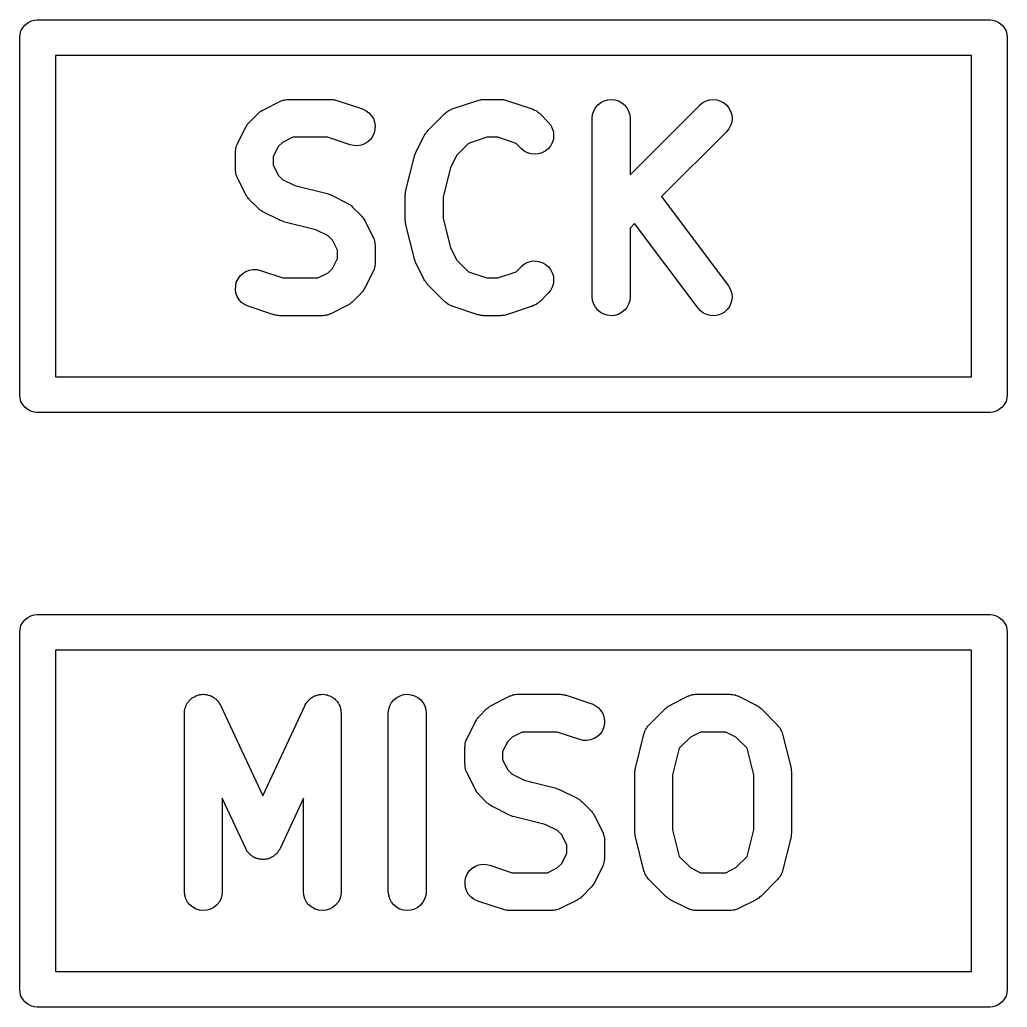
# Model space of a CAD drawing. Extents: x 100.6 to 144.5, y -108 to -92.
# Drawn here: x 100.64 to 103.96, y -99.66 to -96.34 of the extents above; entities that cross this region are included whole.
import ezdxf

# ---------------------------------------------------------------- set-up
doc = ezdxf.new("R2010")
doc.units = 0
doc.header["$MEASUREMENT"] = 0
doc.layers.add('BLACK', color=7, linetype='CONTINUOUS')

msp = doc.modelspace()

# ---------------------------------------------------------------- linework, layer by layer
at = {"layer": 'BLACK', "linetype": 'CONTINUOUS'}
for p, q in [((100.65, -96.3665), (100.657, -96.3574)), ((100.657, -96.3574), (100.667, -96.3499)), ((100.667, -96.3499), (100.677, -96.3443)), ((100.677, -96.3443), (100.688, -96.3409)), ((100.688, -96.3409), (100.697, -96.34)), ((100.697, -96.34), (100.7, -96.3397)), ((100.7, -96.3397), (100.703, -96.34)), ((100.703, -96.34), (103.897, -96.34)), ((103.897, -96.34), (103.9, -96.3397)), ((103.9, -96.3397), (103.903, -96.34)), ((103.903, -96.34), (103.912, -96.3409)), ((103.912, -96.3409), (103.923, -96.3443)), ((103.923, -96.3443), (103.933, -96.3499)), ((103.933, -96.3499), (103.943, -96.3574)), ((103.943, -96.3574), (103.95, -96.3665)), ((100.64, -96.4), (100.641, -96.3882)), ((100.641, -96.3882), (100.644, -96.3769)), ((100.644, -96.3769), (100.65, -96.3665)), ((103.95, -96.3665), (103.956, -96.3769)), ((103.956, -96.3769), (103.959, -96.3882)), ((103.959, -96.3882), (103.96, -96.4)), ((100.64, -96.4029), (100.64, -96.4)), ((100.64, -97.597), (100.64, -96.4029)), ((103.96, -96.4), (103.96, -96.4029)), ((103.96, -96.4029), (103.96, -97.5971)), ((100.76, -96.46), (100.76, -97.54)), ((103.84, -96.46), (100.76, -96.46)), ((103.84, -97.54), (103.84, -96.46)), ((101.457, -96.6432), (101.514, -96.6146)), ((101.514, -96.6146), (101.515, -96.6142)), ((101.515, -96.6142), (101.517, -96.6136)), ((101.517, -96.6136), (101.519, -96.6127)), ((101.519, -96.6127), (101.523, -96.6115)), ((101.523, -96.6115), (101.527, -96.61)), ((101.527, -96.61), (101.529, -96.6097)), ((101.529, -96.6097), (101.531, -96.6091)), ((101.531, -96.6091), (101.535, -96.6087)), ((101.535, -96.6087), (101.539, -96.608)), ((101.539, -96.608), (101.541, -96.6081)), ((101.541, -96.6081), (101.543, -96.6079)), ((101.543, -96.6079), (101.686, -96.6079)), ((101.686, -96.6079), (101.687, -96.6079)), ((101.687, -96.6079), (101.69, -96.6083)), ((101.69, -96.6083), (101.694, -96.6084)), ((101.694, -96.6084), (101.696, -96.609)), ((101.696, -96.609), (101.699, -96.6093)), ((101.699, -96.6093), (101.702, -96.6104)), ((101.702, -96.6104), (101.706, -96.6112)), ((101.706, -96.6112), (101.792, -96.6398)), ((102.094, -96.6398), (102.18, -96.6112)), ((102.18, -96.6112), (102.181, -96.6109)), ((102.181, -96.6109), (102.184, -96.6102)), ((102.184, -96.6102), (102.188, -96.6091)), ((102.188, -96.6091), (102.19, -96.6089)), ((102.19, -96.6089), (102.193, -96.6083)), ((102.193, -96.6083), (102.196, -96.6083)), ((102.196, -96.6083), (102.2, -96.6079)), ((102.2, -96.6079), (102.257, -96.6079)), ((102.257, -96.6079), (102.258, -96.6079)), ((102.258, -96.6079), (102.262, -96.6083)), ((102.262, -96.6083), (102.265, -96.6084)), ((102.265, -96.6084), (102.268, -96.609)), ((102.268, -96.609), (102.27, -96.6093)), ((102.27, -96.6093), (102.274, -96.6104)), ((102.274, -96.6104), (102.277, -96.6112)), ((102.277, -96.6112), (102.363, -96.6398)), ((102.576, -96.6356), (102.584, -96.6261)), ((102.584, -96.6261), (102.594, -96.6183)), ((102.594, -96.6183), (102.605, -96.6126)), ((102.605, -96.6126), (102.617, -96.6091)), ((102.617, -96.6091), (102.629, -96.6079)), ((102.629, -96.6079), (102.641, -96.6092)), ((102.641, -96.6092), (102.653, -96.6129)), ((102.653, -96.6129), (102.664, -96.6188)), ((102.664, -96.6188), (102.674, -96.6267)), ((102.674, -96.6267), (102.681, -96.6363)), ((102.692, -96.861), (102.927, -96.6265)), ((102.927, -96.6259), (102.937, -96.6182)), ((102.927, -96.6265), (102.927, -96.6259)), ((102.937, -96.6182), (102.948, -96.6125)), ((102.948, -96.6125), (102.96, -96.609)), ((102.96, -96.609), (102.972, -96.6079)), ((102.972, -96.6079), (102.984, -96.6093)), ((102.984, -96.6093), (102.996, -96.613)), ((102.996, -96.613), (103.007, -96.6189)), ((103.007, -96.6189), (103.017, -96.6268)), ((103.017, -96.6268), (103.024, -96.6365)), ((101.412, -96.6837), (101.441, -96.6551)), ((101.441, -96.6545), (101.444, -96.6523)), ((101.441, -96.6551), (101.441, -96.6545)), ((101.444, -96.6523), (101.447, -96.6498)), ((101.447, -96.6498), (101.449, -96.6484)), ((101.449, -96.6484), (101.451, -96.6467)), ((101.451, -96.6467), (101.454, -96.6451)), ((101.454, -96.6451), (101.457, -96.6432)), ((101.792, -96.6398), (101.792, -96.64)), ((101.792, -96.64), (101.804, -96.6453)), ((101.804, -96.6453), (101.814, -96.6525)), ((101.814, -96.6525), (101.822, -96.6616)), ((101.822, -96.6616), (101.829, -96.6722)), ((102.012, -96.7122), (102.069, -96.6551)), ((102.069, -96.6551), (102.07, -96.6545)), ((102.07, -96.6545), (102.071, -96.6533)), ((102.071, -96.6533), (102.073, -96.652)), ((102.073, -96.652), (102.076, -96.6495)), ((102.076, -96.6495), (102.08, -96.6467)), ((102.08, -96.6467), (102.081, -96.6459)), ((102.081, -96.6459), (102.083, -96.6448)), ((102.083, -96.6448), (102.087, -96.643)), ((102.087, -96.643), (102.091, -96.641)), ((102.091, -96.641), (102.092, -96.6405)), ((102.092, -96.6405), (102.094, -96.6398)), ((102.363, -96.6398), (102.364, -96.64)), ((102.364, -96.64), (102.365, -96.6408)), ((102.365, -96.6408), (102.367, -96.6414)), ((102.367, -96.6414), (102.371, -96.6434)), ((102.371, -96.6434), (102.375, -96.6452)), ((102.375, -96.6452), (102.377, -96.6463)), ((102.377, -96.6463), (102.378, -96.6472)), ((102.378, -96.6472), (102.382, -96.65)), ((102.382, -96.65), (102.385, -96.6525)), ((102.385, -96.6525), (102.386, -96.6539)), ((102.386, -96.6539), (102.388, -96.6551)), ((102.388, -96.6551), (102.416, -96.6837)), ((102.565, -96.6705), (102.566, -96.6582)), ((102.566, -96.6582), (102.57, -96.6464)), ((102.57, -96.6464), (102.576, -96.6356)), ((102.681, -96.6363), (102.687, -96.6472)), ((102.687, -96.6472), (102.691, -96.6591)), ((102.691, -96.6591), (102.692, -96.6714)), ((103.024, -96.6365), (103.03, -96.6474)), ((103.03, -96.6474), (103.034, -96.6593)), ((103.034, -96.6593), (103.035, -96.6716)), ((101.403, -96.6964), (101.404, -96.6932)), ((101.404, -96.6932), (101.406, -96.6912)), ((101.406, -96.6912), (101.407, -96.689)), ((101.407, -96.689), (101.41, -96.6864)), ((101.41, -96.6864), (101.412, -96.6837)), ((101.829, -96.6722), (101.833, -96.6838)), ((101.833, -96.6838), (101.835, -96.6961)), ((102.416, -96.6837), (102.417, -96.6843)), ((102.417, -96.6843), (102.425, -96.694)), ((102.425, -96.694), (102.43, -96.705)), ((102.565, -96.6714), (102.565, -96.6705)), ((102.565, -97.2714), (102.565, -96.6714)), ((102.692, -96.6714), (102.692, -96.861)), ((103.03, -96.6958), (103.024, -96.7068)), ((103.034, -96.684), (103.03, -96.6958)), ((103.035, -96.6716), (103.034, -96.684)), ((101.372, -96.7573), (101.4, -96.7002)), ((101.4, -96.7002), (101.401, -96.6994)), ((101.401, -96.6994), (101.403, -96.6964)), ((101.832, -96.7205), (101.826, -96.7318)), ((101.834, -96.7084), (101.832, -96.7205)), ((101.835, -96.6961), (101.834, -96.7084)), ((101.972, -96.7859), (102, -96.7287)), ((102, -96.7287), (102.001, -96.728)), ((102.001, -96.728), (102.003, -96.725)), ((102.003, -96.725), (102.004, -96.7218)), ((102.004, -96.7218), (102.006, -96.7198)), ((102.006, -96.7198), (102.007, -96.7176)), ((102.007, -96.7176), (102.01, -96.715)), ((102.01, -96.715), (102.012, -96.7122)), ((102.43, -96.705), (102.434, -96.7169)), ((102.434, -96.7169), (102.435, -96.7292)), ((103.016, -96.7163), (102.798, -96.9345)), ((103.024, -96.7068), (103.016, -96.7163)), ((101.369, -96.7648), (101.37, -96.7607)), ((101.37, -96.7607), (101.371, -96.7591)), ((101.371, -96.7591), (101.372, -96.7573)), ((101.523, -96.7522), (101.509, -96.7662)), ((101.558, -96.7349), (101.523, -96.7522)), ((101.675, -96.7349), (101.558, -96.7349)), ((101.751, -96.7602), (101.675, -96.7349)), ((101.763, -96.763), (101.751, -96.7602)), ((101.788, -96.7613), (101.776, -96.7633)), ((101.8, -96.7569), (101.788, -96.7613)), ((101.81, -96.7503), (101.8, -96.7569)), ((101.819, -96.7419), (101.81, -96.7503)), ((101.826, -96.7318), (101.819, -96.7419)), ((102.149, -96.7555), (102.109, -96.7948)), ((102.21, -96.7349), (102.149, -96.7555)), ((102.247, -96.7349), (102.21, -96.7349)), ((102.309, -96.7555), (102.247, -96.7349)), ((102.327, -96.7735), (102.309, -96.7555)), ((102.43, -96.7534), (102.424, -96.7643)), ((102.434, -96.7416), (102.43, -96.7534)), ((102.435, -96.7292), (102.434, -96.7416)), ((101.365, -96.7811), (101.366, -96.7768)), ((101.365, -96.783), (101.365, -96.7811)), ((101.365, -96.7848), (101.365, -96.783)), ((101.365, -96.7857), (101.365, -96.7848)), ((101.365, -96.8429), (101.365, -96.7857)), ((101.366, -96.7725), (101.367, -96.7707)), ((101.366, -96.7768), (101.366, -96.7725)), ((101.367, -96.7689), (101.369, -96.7648)), ((101.367, -96.7707), (101.367, -96.7689)), ((101.509, -96.7662), (101.492, -96.8007)), ((101.776, -96.7633), (101.763, -96.763)), ((101.967, -96.7975), (101.969, -96.7919)), ((101.969, -96.7919), (101.972, -96.7864)), ((101.972, -96.7862), (101.972, -96.7859)), ((101.972, -96.7864), (101.972, -96.7862)), ((102.109, -96.7948), (102.088, -96.8364)), ((102.336, -96.7813), (102.327, -96.7735)), ((102.347, -96.7872), (102.336, -96.7813)), ((102.359, -96.7908), (102.347, -96.7872)), ((102.371, -96.7921), (102.359, -96.7908)), ((102.384, -96.7909), (102.371, -96.7921)), ((102.395, -96.7874), (102.384, -96.7909)), ((102.406, -96.7816), (102.395, -96.7874)), ((102.416, -96.7738), (102.406, -96.7816)), ((102.424, -96.7643), (102.416, -96.7738)), ((101.492, -96.8007), (101.492, -96.8279)), ((101.492, -96.8279), (101.509, -96.8624)), ((101.938, -96.9132), (101.967, -96.7989)), ((101.967, -96.7978), (101.967, -96.7975)), ((101.967, -96.798), (101.967, -96.7978)), ((101.967, -96.7989), (101.967, -96.798)), ((101.365, -96.8447), (101.365, -96.8429)), ((101.365, -96.8466), (101.365, -96.8447)), ((101.366, -96.8509), (101.365, -96.8466)), ((101.366, -96.8552), (101.366, -96.8509)), ((101.367, -96.857), (101.366, -96.8552)), ((101.367, -96.8588), (101.367, -96.857)), ((101.369, -96.8629), (101.367, -96.8588)), ((102.088, -96.8364), (102.063, -96.9364)), ((101.37, -96.8671), (101.369, -96.8629)), ((101.371, -96.8687), (101.37, -96.8671)), ((101.371, -96.8705), (101.371, -96.8687)), ((101.372, -96.8713), (101.371, -96.8705)), ((101.4, -96.9284), (101.372, -96.8713)), ((101.509, -96.8624), (101.523, -96.8764)), ((101.523, -96.8764), (101.565, -96.8972)), ((101.565, -96.8972), (101.673, -96.9241)), ((101.673, -96.9241), (101.673, -96.9243)), ((101.673, -96.9243), (101.674, -96.9244)), ((101.674, -96.9244), (101.674, -96.9245)), ((101.674, -96.9245), (101.68, -96.9266)), ((101.68, -96.9266), (101.685, -96.9287)), ((101.936, -96.9286), (101.937, -96.9277)), ((101.937, -96.9204), (101.938, -96.9154)), ((101.937, -96.9254), (101.937, -96.9204)), ((101.937, -96.9266), (101.937, -96.9254)), ((101.937, -96.9277), (101.937, -96.9266)), ((101.938, -96.9143), (101.938, -96.9132)), ((101.938, -96.9154), (101.938, -96.9143)), ((101.402, -96.9314), (101.4, -96.9284)), ((101.404, -96.9346), (101.402, -96.9314)), ((101.406, -96.9366), (101.404, -96.9346)), ((101.407, -96.9389), (101.406, -96.9366)), ((101.409, -96.9415), (101.407, -96.9389)), ((101.412, -96.9443), (101.409, -96.9415)), ((101.412, -96.9449), (101.412, -96.9443)), ((101.441, -96.9735), (101.412, -96.9449)), ((101.685, -96.9287), (101.685, -96.9288)), ((101.685, -96.9288), (101.686, -96.9289)), ((101.686, -96.9289), (101.743, -96.9575)), ((101.743, -96.9575), (101.743, -96.9579)), ((101.743, -96.9579), (101.746, -96.9598)), ((101.746, -96.9598), (101.75, -96.9615)), ((101.75, -96.9615), (101.752, -96.9632)), ((101.936, -97.0143), (101.936, -96.9286)), ((102.063, -96.9364), (102.063, -97.0065)), ((102.798, -96.9345), (103.022, -97.2333)), ((101.444, -96.9757), (101.441, -96.9735)), ((101.446, -96.9782), (101.444, -96.9757)), ((101.448, -96.9797), (101.446, -96.9782)), ((101.45, -96.9813), (101.448, -96.9797)), ((101.454, -96.983), (101.45, -96.9813)), ((101.457, -96.985), (101.454, -96.983)), ((101.457, -96.9854), (101.457, -96.985)), ((101.514, -97.0139), (101.457, -96.9854)), ((101.752, -96.9632), (101.754, -96.9646)), ((101.754, -96.9646), (101.756, -96.9671)), ((101.756, -96.9671), (101.759, -96.9694)), ((101.759, -96.9694), (101.788, -96.998)), ((101.515, -97.014), (101.514, -97.0139)), ((101.515, -97.0142), (101.515, -97.014)), ((101.52, -97.0162), (101.515, -97.0142)), ((101.526, -97.0184), (101.52, -97.0162)), ((101.527, -97.0185), (101.526, -97.0184)), ((101.526, -97.0184), (101.526, -97.0184)), ((101.527, -97.0187), (101.527, -97.0185)), ((101.635, -97.0456), (101.527, -97.0187)), ((101.788, -96.998), (101.788, -96.9986)), ((101.788, -96.9986), (101.791, -97.0014)), ((101.791, -97.0014), (101.793, -97.004)), ((101.793, -97.004), (101.794, -97.0062)), ((101.794, -97.0062), (101.796, -97.0083)), ((101.796, -97.0083), (101.798, -97.0114)), ((101.798, -97.0114), (101.8, -97.0145)), ((101.8, -97.0145), (101.828, -97.0716)), ((101.937, -97.0154), (101.936, -97.0143)), ((101.937, -97.0165), (101.937, -97.0154)), ((101.937, -97.0215), (101.937, -97.0165)), ((101.938, -97.0266), (101.937, -97.0215)), ((101.938, -97.0277), (101.938, -97.0266)), ((101.938, -97.0288), (101.938, -97.0277)), ((102.063, -97.0065), (102.088, -97.1064)), ((102.707, -97.0252), (102.692, -97.0406)), ((102.921, -97.3095), (102.707, -97.0252)), ((101.677, -97.0665), (101.635, -97.0456)), ((101.938, -97.0297), (101.938, -97.0288)), ((101.967, -97.144), (101.938, -97.0297)), ((102.692, -97.0406), (102.692, -97.2714)), ((101.691, -97.0805), (101.677, -97.0665)), ((101.708, -97.115), (101.691, -97.0805)), ((101.828, -97.0716), (101.829, -97.0724)), ((101.829, -97.0724), (101.829, -97.0742)), ((101.829, -97.0742), (101.83, -97.0758)), ((101.83, -97.0758), (101.831, -97.08)), ((101.831, -97.08), (101.833, -97.084)), ((101.833, -97.084), (101.833, -97.0859)), ((101.833, -97.0859), (101.834, -97.0877)), ((101.834, -97.0877), (101.834, -97.092)), ((101.834, -97.092), (101.835, -97.0963)), ((101.708, -97.1422), (101.708, -97.115)), ((101.835, -97.0963), (101.835, -97.0981)), ((101.835, -97.0981), (101.835, -97.1)), ((101.835, -97.1), (101.835, -97.1571)), ((102.088, -97.1064), (102.109, -97.1481)), ((101.691, -97.1767), (101.708, -97.1422)), ((101.835, -97.1571), (101.835, -97.158)), ((101.835, -97.158), (101.835, -97.1599)), ((101.835, -97.1599), (101.835, -97.1618)), ((101.967, -97.1442), (101.967, -97.144)), ((101.967, -97.1445), (101.967, -97.1442)), ((101.969, -97.15), (101.967, -97.1445)), ((101.971, -97.1556), (101.969, -97.15)), ((101.971, -97.1559), (101.971, -97.1556)), ((101.971, -97.1562), (101.971, -97.1559)), ((101.972, -97.157), (101.971, -97.1562)), ((102, -97.2141), (101.972, -97.157)), ((102.109, -97.1481), (102.149, -97.1874)), ((102.337, -97.161), (102.348, -97.1553)), ((102.348, -97.1553), (102.36, -97.1519)), ((102.36, -97.1519), (102.372, -97.1508)), ((102.372, -97.1508), (102.384, -97.1521)), ((102.384, -97.1521), (102.396, -97.1558)), ((102.396, -97.1558), (102.407, -97.1618)), ((101.381, -97.201), (101.39, -97.1925)), ((101.39, -97.1925), (101.4, -97.186)), ((101.4, -97.186), (101.412, -97.1816)), ((101.412, -97.1816), (101.424, -97.1795)), ((101.424, -97.1795), (101.437, -97.1799)), ((101.437, -97.1799), (101.449, -97.1826)), ((101.449, -97.1826), (101.525, -97.2079)), ((101.642, -97.2079), (101.677, -97.1907)), ((101.677, -97.1907), (101.691, -97.1767)), ((101.828, -97.1855), (101.8, -97.2427)), ((101.829, -97.1838), (101.828, -97.1855)), ((101.83, -97.1822), (101.829, -97.1838)), ((101.831, -97.178), (101.83, -97.1822)), ((101.833, -97.174), (101.831, -97.178)), ((101.834, -97.1703), (101.833, -97.1721)), ((101.833, -97.1721), (101.833, -97.174)), ((101.835, -97.1618), (101.834, -97.166)), ((101.834, -97.166), (101.834, -97.1703)), ((102.149, -97.1874), (102.21, -97.2079)), ((102.247, -97.2079), (102.309, -97.1874)), ((102.309, -97.1874), (102.327, -97.1694)), ((102.327, -97.1688), (102.337, -97.161)), ((102.327, -97.1694), (102.327, -97.1688)), ((102.407, -97.1618), (102.417, -97.1697)), ((102.417, -97.1697), (102.424, -97.1793)), ((102.424, -97.1793), (102.43, -97.1903)), ((102.43, -97.1903), (102.434, -97.2022)), ((101.366, -97.2344), (101.368, -97.2224)), ((101.368, -97.2224), (101.374, -97.2111)), ((101.374, -97.2111), (101.381, -97.201)), ((101.525, -97.2079), (101.642, -97.2079)), ((102.002, -97.2171), (102, -97.2141)), ((102.004, -97.2203), (102.002, -97.2171)), ((102.006, -97.2224), (102.004, -97.2203)), ((102.007, -97.2246), (102.006, -97.2224)), ((102.009, -97.2272), (102.007, -97.2246)), ((102.21, -97.2079), (102.247, -97.2079)), ((102.434, -97.2268), (102.43, -97.2387)), ((102.434, -97.2022), (102.435, -97.2145)), ((102.435, -97.2145), (102.434, -97.2268)), ((101.365, -97.2468), (101.366, -97.2344)), ((101.367, -97.259), (101.365, -97.2468)), ((101.371, -97.2707), (101.367, -97.259)), ((101.788, -97.2592), (101.759, -97.2878)), ((101.79, -97.2564), (101.788, -97.2592)), ((101.793, -97.2539), (101.79, -97.2564)), ((101.794, -97.2517), (101.793, -97.2539)), ((101.796, -97.2496), (101.794, -97.2517)), ((101.797, -97.2465), (101.796, -97.2496)), ((101.799, -97.2435), (101.797, -97.2465)), ((101.8, -97.2427), (101.799, -97.2435)), ((102.012, -97.23), (102.009, -97.2272)), ((102.012, -97.2306), (102.012, -97.23)), ((102.069, -97.2878), (102.012, -97.2306)), ((102.416, -97.2592), (102.388, -97.2878)), ((102.424, -97.2496), (102.416, -97.2592)), ((102.43, -97.2387), (102.424, -97.2496)), ((103.022, -97.2333), (103.023, -97.234)), ((103.023, -97.234), (103.029, -97.2447)), ((103.029, -97.2447), (103.033, -97.2564)), ((103.033, -97.2564), (103.035, -97.2687)), ((101.378, -97.2812), (101.371, -97.2707)), ((101.386, -97.2903), (101.378, -97.2812)), ((101.396, -97.2976), (101.386, -97.2903)), ((101.753, -97.2931), (101.751, -97.2945)), ((101.756, -97.2906), (101.753, -97.2931)), ((101.759, -97.2884), (101.756, -97.2906)), ((101.759, -97.2878), (101.759, -97.2884)), ((102.071, -97.2889), (102.069, -97.2878)), ((102.072, -97.2903), (102.071, -97.2889)), ((102.076, -97.2929), (102.072, -97.2903)), ((102.079, -97.2956), (102.076, -97.2929)), ((102.381, -97.2934), (102.377, -97.2961)), ((102.384, -97.2909), (102.381, -97.2934)), ((102.386, -97.2895), (102.384, -97.2909)), ((102.387, -97.2884), (102.386, -97.2895)), ((102.388, -97.2878), (102.387, -97.2884)), ((102.566, -97.2838), (102.565, -97.2714)), ((102.57, -97.2956), (102.566, -97.2838)), ((102.691, -97.2846), (102.687, -97.2964)), ((102.692, -97.2723), (102.691, -97.2846)), ((102.692, -97.2714), (102.692, -97.2723)), ((103.031, -97.2931), (103.026, -97.3043)), ((103.034, -97.2811), (103.031, -97.2931)), ((103.035, -97.2687), (103.034, -97.2811)), ((101.408, -97.3028), (101.396, -97.2976)), ((101.408, -97.3031), (101.408, -97.3028)), ((101.494, -97.3317), (101.408, -97.3031)), ((101.743, -97.2997), (101.686, -97.3282)), ((101.746, -97.2978), (101.743, -97.2997)), ((101.749, -97.2961), (101.746, -97.2978)), ((101.751, -97.2945), (101.749, -97.2961)), ((102.081, -97.2965), (102.079, -97.2956)), ((102.082, -97.2976), (102.081, -97.2965)), ((102.086, -97.2994), (102.082, -97.2976)), ((102.09, -97.3015), (102.086, -97.2994)), ((102.092, -97.302), (102.09, -97.3015)), ((102.093, -97.3028), (102.092, -97.302)), ((102.094, -97.3031), (102.093, -97.3028)), ((102.18, -97.3317), (102.094, -97.3031)), ((102.363, -97.3031), (102.277, -97.3317)), ((102.365, -97.3023), (102.363, -97.3031)), ((102.366, -97.3018), (102.365, -97.3023)), ((102.37, -97.2998), (102.366, -97.3018)), ((102.374, -97.2981), (102.37, -97.2998)), ((102.376, -97.297), (102.374, -97.2981)), ((102.377, -97.2961), (102.376, -97.297)), ((102.576, -97.3066), (102.57, -97.2956)), ((102.584, -97.3162), (102.576, -97.3066)), ((102.593, -97.3241), (102.584, -97.3162)), ((102.604, -97.33), (102.593, -97.3241)), ((102.663, -97.3246), (102.652, -97.3303)), ((102.673, -97.3168), (102.663, -97.3246)), ((102.681, -97.3073), (102.673, -97.3168)), ((102.687, -97.2964), (102.681, -97.3073)), ((102.929, -97.3187), (102.921, -97.3095)), ((102.939, -97.326), (102.929, -97.3187)), ((102.95, -97.3313), (102.939, -97.326)), ((103.009, -97.3225), (102.999, -97.3289)), ((103.018, -97.3142), (103.009, -97.3225)), ((103.026, -97.3043), (103.018, -97.3142)), ((101.498, -97.3325), (101.494, -97.3317)), ((101.501, -97.3335), (101.498, -97.3325)), ((101.504, -97.3338), (101.501, -97.3335)), ((101.506, -97.3344), (101.504, -97.3338)), ((101.51, -97.3345), (101.506, -97.3344)), ((101.513, -97.3349), (101.51, -97.3345)), ((101.514, -97.3349), (101.513, -97.3349)), ((101.657, -97.3349), (101.514, -97.3349)), ((101.659, -97.3347), (101.657, -97.3349)), ((101.661, -97.3348), (101.659, -97.3347)), ((101.665, -97.3341), (101.661, -97.3348)), ((101.669, -97.3337), (101.665, -97.3341)), ((101.671, -97.3332), (101.669, -97.3337)), ((101.673, -97.3329), (101.671, -97.3332)), ((101.677, -97.3314), (101.673, -97.3329)), ((101.681, -97.3301), (101.677, -97.3314)), ((101.683, -97.3293), (101.681, -97.3301)), ((101.685, -97.3286), (101.683, -97.3293)), ((101.686, -97.3282), (101.685, -97.3286)), ((102.183, -97.3325), (102.18, -97.3317)), ((102.187, -97.3335), (102.183, -97.3325)), ((102.189, -97.3338), (102.187, -97.3335)), ((102.192, -97.3344), (102.189, -97.3338)), ((102.196, -97.3345), (102.192, -97.3344)), ((102.199, -97.3349), (102.196, -97.3345)), ((102.2, -97.3349), (102.199, -97.3349)), ((102.257, -97.3349), (102.2, -97.3349)), ((102.261, -97.3346), (102.257, -97.3349)), ((102.264, -97.3345), (102.261, -97.3346)), ((102.267, -97.334), (102.264, -97.3345)), ((102.269, -97.3337), (102.267, -97.334)), ((102.273, -97.3327), (102.269, -97.3337)), ((102.276, -97.3319), (102.273, -97.3327)), ((102.277, -97.3317), (102.276, -97.3319)), ((102.616, -97.3336), (102.604, -97.33)), ((102.628, -97.3349), (102.616, -97.3336)), ((102.64, -97.3338), (102.628, -97.3349)), ((102.652, -97.3303), (102.64, -97.3338)), ((102.962, -97.3343), (102.95, -97.3313)), ((102.975, -97.3348), (102.962, -97.3343)), ((102.987, -97.333), (102.975, -97.3348)), ((102.999, -97.3289), (102.987, -97.333)), ((100.76, -97.54), (103.84, -97.54)), ((100.64, -97.6), (100.64, -97.597)), ((100.641, -97.6118), (100.64, -97.6)), ((100.644, -97.6231), (100.641, -97.6118)), ((100.65, -97.6335), (100.644, -97.6231)), ((103.956, -97.6231), (103.95, -97.6335)), ((103.959, -97.6118), (103.956, -97.6231)), ((103.96, -97.6), (103.959, -97.6118)), ((103.96, -97.5971), (103.96, -97.6)), ((100.657, -97.6426), (100.65, -97.6335)), ((100.667, -97.6501), (100.657, -97.6426)), ((100.677, -97.6557), (100.667, -97.6501)), ((100.688, -97.6591), (100.677, -97.6557)), ((103.923, -97.6557), (103.912, -97.6591)), ((103.933, -97.6501), (103.923, -97.6557)), ((103.943, -97.6426), (103.933, -97.6501)), ((103.95, -97.6335), (103.943, -97.6426)), ((100.697, -97.66), (100.688, -97.6591)), ((100.7, -97.6603), (100.697, -97.66)), ((100.697, -97.66), (100.697, -97.66)), ((100.703, -97.66), (100.7, -97.6603)), ((103.897, -97.66), (100.703, -97.66)), ((103.9, -97.6603), (103.897, -97.66)), ((103.903, -97.66), (103.9, -97.6603)), ((103.912, -97.6591), (103.903, -97.66)), ((103.903, -97.66), (103.903, -97.66)), ((100.657, -98.3574), (100.667, -98.3499)), ((100.667, -98.3499), (100.677, -98.3443)), ((100.677, -98.3443), (100.688, -98.3409)), ((100.688, -98.3409), (100.697, -98.34)), ((100.697, -98.34), (100.7, -98.3397)), ((100.7, -98.3397), (100.703, -98.34)), ((100.703, -98.34), (103.897, -98.34)), ((103.897, -98.34), (103.9, -98.3397)), ((103.9, -98.3397), (103.903, -98.34)), ((103.903, -98.34), (103.912, -98.3409)), ((103.912, -98.3409), (103.923, -98.3443)), ((103.923, -98.3443), (103.933, -98.3499)), ((103.933, -98.3499), (103.943, -98.3574)), ((100.64, -98.4), (100.641, -98.3882)), ((100.641, -98.3882), (100.644, -98.3769)), ((100.644, -98.3769), (100.65, -98.3665)), ((100.65, -98.3665), (100.657, -98.3574)), ((103.943, -98.3574), (103.95, -98.3665)), ((103.95, -98.3665), (103.956, -98.3769)), ((103.956, -98.3769), (103.959, -98.3882)), ((103.959, -98.3882), (103.96, -98.4)), ((100.64, -98.4029), (100.64, -98.4)), ((100.64, -99.597), (100.64, -98.4029)), ((103.96, -98.4), (103.96, -98.4029)), ((103.96, -98.4029), (103.96, -99.5971)), ((100.76, -98.46), (100.76, -99.54)), ((103.84, -98.46), (100.76, -98.46)), ((103.84, -99.54), (103.84, -98.46)), ((101.216, -98.6231), (101.22, -98.6199)), ((101.22, -98.6199), (101.221, -98.6192)), ((101.221, -98.6192), (101.222, -98.6183)), ((101.222, -98.6183), (101.227, -98.6161)), ((101.227, -98.6161), (101.231, -98.6137)), ((101.231, -98.6137), (101.232, -98.6132)), ((101.232, -98.6132), (101.233, -98.6126)), ((101.233, -98.6126), (101.238, -98.6112)), ((101.238, -98.6112), (101.242, -98.6097)), ((101.242, -98.6097), (101.244, -98.6095)), ((101.244, -98.6095), (101.245, -98.6091)), ((101.245, -98.6091), (101.25, -98.6086)), ((101.25, -98.6086), (101.255, -98.608)), ((101.255, -98.608), (101.256, -98.6081)), ((101.256, -98.6081), (101.258, -98.6079)), ((101.258, -98.6079), (101.262, -98.6084)), ((101.262, -98.6084), (101.267, -98.6087)), ((101.267, -98.6087), (101.268, -98.6091)), ((101.268, -98.6091), (101.27, -98.6092)), ((101.27, -98.6092), (101.274, -98.6106)), ((101.274, -98.6106), (101.279, -98.6118)), ((101.279, -98.6118), (101.28, -98.6125)), ((101.28, -98.6125), (101.282, -98.6129)), ((101.282, -98.6129), (101.286, -98.6151)), ((101.286, -98.6151), (101.29, -98.6172)), ((101.29, -98.6172), (101.291, -98.6181)), ((101.291, -98.6181), (101.293, -98.6188)), ((101.293, -98.6188), (101.296, -98.6218)), ((101.296, -98.6218), (101.3, -98.6247)), ((101.615, -98.6241), (101.619, -98.6213)), ((101.619, -98.6213), (101.622, -98.6183)), ((101.622, -98.6183), (101.624, -98.6176)), ((101.624, -98.6176), (101.625, -98.6168)), ((101.625, -98.6168), (101.629, -98.6148)), ((101.629, -98.6148), (101.633, -98.6126)), ((101.633, -98.6126), (101.635, -98.6121)), ((101.635, -98.6121), (101.636, -98.6115)), ((101.636, -98.6115), (101.641, -98.6104)), ((101.641, -98.6104), (101.645, -98.6091)), ((101.645, -98.6091), (101.647, -98.6089)), ((101.647, -98.6089), (101.648, -98.6086)), ((101.648, -98.6086), (101.653, -98.6084)), ((101.653, -98.6084), (101.658, -98.6079)), ((101.658, -98.6079), (101.659, -98.6081)), ((101.659, -98.6081), (101.66, -98.608)), ((101.66, -98.608), (101.665, -98.6087)), ((101.665, -98.6087), (101.67, -98.6092)), ((101.67, -98.6092), (101.671, -98.6097)), ((101.671, -98.6097), (101.673, -98.6099)), ((101.673, -98.6099), (101.677, -98.6115)), ((101.677, -98.6115), (101.682, -98.6129)), ((101.682, -98.6129), (101.683, -98.6136)), ((101.683, -98.6136), (101.684, -98.6141)), ((101.684, -98.6141), (101.688, -98.6165)), ((101.688, -98.6165), (101.693, -98.6188)), ((101.693, -98.6188), (101.694, -98.6197)), ((101.694, -98.6197), (101.695, -98.6205)), ((101.695, -98.6205), (101.699, -98.6236)), ((101.898, -98.6261), (101.908, -98.6183)), ((101.908, -98.6183), (101.919, -98.6126)), ((101.919, -98.6126), (101.931, -98.6091)), ((101.931, -98.6091), (101.943, -98.6079)), ((101.943, -98.6079), (101.956, -98.6092)), ((101.956, -98.6092), (101.967, -98.6129)), ((101.967, -98.6129), (101.978, -98.6188)), ((101.978, -98.6188), (101.988, -98.6267)), ((102.229, -98.6432), (102.286, -98.6146)), ((102.286, -98.6146), (102.287, -98.6142)), ((102.287, -98.6142), (102.288, -98.6136)), ((102.288, -98.6136), (102.29, -98.6127)), ((102.29, -98.6127), (102.294, -98.6115)), ((102.294, -98.6115), (102.298, -98.61)), ((102.298, -98.61), (102.3, -98.6097)), ((102.3, -98.6097), (102.302, -98.6091)), ((102.302, -98.6091), (102.306, -98.6087)), ((102.306, -98.6087), (102.311, -98.608)), ((102.311, -98.608), (102.312, -98.6081)), ((102.312, -98.6081), (102.314, -98.6079)), ((102.314, -98.6079), (102.457, -98.6079)), ((102.457, -98.6079), (102.458, -98.6079)), ((102.458, -98.6079), (102.462, -98.6083)), ((102.462, -98.6083), (102.465, -98.6084)), ((102.465, -98.6084), (102.468, -98.609)), ((102.468, -98.609), (102.47, -98.6093)), ((102.47, -98.6093), (102.474, -98.6104)), ((102.474, -98.6104), (102.477, -98.6112)), ((102.477, -98.6112), (102.563, -98.6398)), ((102.829, -98.6432), (102.886, -98.6146)), ((102.886, -98.6146), (102.887, -98.6142)), ((102.887, -98.6142), (102.888, -98.6136)), ((102.888, -98.6136), (102.89, -98.6127)), ((102.89, -98.6127), (102.894, -98.6115)), ((102.894, -98.6115), (102.898, -98.61)), ((102.898, -98.61), (102.9, -98.6097)), ((102.9, -98.6097), (102.902, -98.6091)), ((102.902, -98.6091), (102.906, -98.6087)), ((102.906, -98.6087), (102.911, -98.608)), ((102.911, -98.608), (102.912, -98.6081)), ((102.912, -98.6081), (102.914, -98.6079)), ((102.914, -98.6079), (103.029, -98.6079)), ((103.029, -98.6079), (103.031, -98.6081)), ((103.029, -98.6079), (103.029, -98.6079)), ((103.031, -98.6081), (103.033, -98.6081)), ((103.033, -98.6081), (103.037, -98.6088)), ((103.037, -98.6088), (103.042, -98.6093)), ((103.042, -98.6093), (103.044, -98.6099)), ((103.044, -98.6099), (103.045, -98.6102)), ((103.045, -98.6102), (103.049, -98.6118)), ((103.049, -98.6118), (103.054, -98.6131)), ((103.054, -98.6131), (103.055, -98.614)), ((103.055, -98.614), (103.057, -98.6146)), ((103.057, -98.6146), (103.114, -98.6432)), ((101.195, -98.6582), (101.196, -98.6537)), ((101.196, -98.6537), (101.198, -98.6491)), ((101.198, -98.6478), (101.199, -98.6464)), ((101.198, -98.6491), (101.198, -98.6478)), ((101.199, -98.6464), (101.201, -98.6423)), ((101.201, -98.6423), (101.203, -98.638)), ((101.203, -98.638), (101.204, -98.6368)), ((101.204, -98.6368), (101.205, -98.6356)), ((101.205, -98.6356), (101.208, -98.6319)), ((101.208, -98.6319), (101.211, -98.6281)), ((101.211, -98.6281), (101.212, -98.6272)), ((101.212, -98.6272), (101.213, -98.6261)), ((101.213, -98.6261), (101.216, -98.6231)), ((101.3, -98.6247), (101.301, -98.6258)), ((101.301, -98.6258), (101.302, -98.6267)), ((101.302, -98.6267), (101.305, -98.6304)), ((101.305, -98.6304), (101.308, -98.6339)), ((101.308, -98.6339), (101.309, -98.6352)), ((101.309, -98.6352), (101.31, -98.6363)), ((101.31, -98.6363), (101.312, -98.6405)), ((101.312, -98.6405), (101.315, -98.6446)), ((101.315, -98.6446), (101.457, -98.9498)), ((101.457, -98.9498), (101.6, -98.6446)), ((101.6, -98.6438), (101.602, -98.6397)), ((101.6, -98.6446), (101.6, -98.6438)), ((101.602, -98.6397), (101.605, -98.6356)), ((101.605, -98.6356), (101.606, -98.6344)), ((101.606, -98.6332), (101.61, -98.6297)), ((101.606, -98.6344), (101.606, -98.6332)), ((101.61, -98.6297), (101.613, -98.6261)), ((101.613, -98.6261), (101.614, -98.6251)), ((101.614, -98.6251), (101.615, -98.6241)), ((101.699, -98.6236), (101.702, -98.6267)), ((101.702, -98.6267), (101.703, -98.6278)), ((101.703, -98.6278), (101.704, -98.6288)), ((101.704, -98.6288), (101.707, -98.6326)), ((101.707, -98.6326), (101.71, -98.6363)), ((101.71, -98.6363), (101.711, -98.6376)), ((101.711, -98.6376), (101.712, -98.6387)), ((101.712, -98.6387), (101.714, -98.643)), ((101.714, -98.643), (101.716, -98.6472)), ((101.716, -98.6472), (101.716, -98.6486)), ((101.716, -98.6486), (101.717, -98.6499)), ((101.717, -98.6499), (101.718, -98.6545)), ((101.718, -98.6545), (101.719, -98.6591)), ((101.881, -98.6582), (101.884, -98.6464)), ((101.884, -98.6464), (101.89, -98.6356)), ((101.89, -98.6356), (101.898, -98.6261)), ((101.988, -98.6267), (101.996, -98.6363)), ((101.996, -98.6363), (102.002, -98.6472)), ((102.002, -98.6472), (102.005, -98.6591)), ((102.212, -98.6551), (102.213, -98.6545)), ((102.213, -98.6545), (102.216, -98.6523)), ((102.216, -98.6523), (102.218, -98.6498)), ((102.218, -98.6498), (102.22, -98.6484)), ((102.22, -98.6484), (102.223, -98.6467)), ((102.223, -98.6467), (102.226, -98.6451)), ((102.226, -98.6451), (102.229, -98.6432)), ((102.563, -98.6398), (102.564, -98.64)), ((102.564, -98.64), (102.575, -98.6452)), ((102.575, -98.6452), (102.585, -98.6525)), ((102.585, -98.6525), (102.593, -98.6616)), ((102.812, -98.6551), (102.813, -98.6545)), ((102.813, -98.6545), (102.816, -98.6523)), ((102.816, -98.6523), (102.818, -98.6498)), ((102.818, -98.6498), (102.82, -98.6484)), ((102.82, -98.6484), (102.823, -98.6467)), ((102.823, -98.6467), (102.826, -98.6451)), ((102.826, -98.6451), (102.829, -98.6432)), ((103.114, -98.6432), (103.115, -98.6436)), ((103.115, -98.6436), (103.118, -98.6455)), ((103.118, -98.6455), (103.121, -98.6472)), ((103.121, -98.6472), (103.123, -98.6489)), ((103.123, -98.6489), (103.125, -98.6503)), ((103.125, -98.6503), (103.128, -98.6528)), ((103.128, -98.6528), (103.131, -98.6551)), ((101.194, -98.6611), (101.195, -98.6597)), ((101.194, -98.6658), (101.194, -98.6611)), ((101.194, -98.6705), (101.194, -98.6658)), ((101.194, -98.6714), (101.194, -98.6705)), ((101.194, -99.2714), (101.194, -98.6714)), ((101.195, -98.6597), (101.195, -98.6582)), ((101.719, -98.6591), (101.72, -98.6605)), ((101.72, -98.6605), (101.72, -98.662)), ((101.72, -98.662), (101.72, -98.6667)), ((101.72, -98.6667), (101.721, -98.6714)), ((101.721, -98.6714), (101.721, -99.2714)), ((101.879, -98.6705), (101.881, -98.6582)), ((101.879, -98.6714), (101.879, -98.6705)), ((101.879, -99.2714), (101.879, -98.6714)), ((102.005, -98.6591), (102.006, -98.6714)), ((102.006, -98.6714), (102.006, -99.2714)), ((102.179, -98.689), (102.181, -98.6864)), ((102.181, -98.6864), (102.184, -98.6837)), ((102.184, -98.6837), (102.212, -98.6551)), ((102.593, -98.6616), (102.6, -98.6722)), ((102.6, -98.6722), (102.604, -98.6838)), ((102.604, -98.6838), (102.606, -98.6961)), ((102.755, -98.7122), (102.812, -98.6551)), ((103.131, -98.6551), (103.188, -98.7122)), ((102.143, -98.7573), (102.172, -98.7002)), ((102.172, -98.6994), (102.174, -98.6964)), ((102.172, -98.7002), (102.172, -98.6994)), ((102.174, -98.6964), (102.176, -98.6932)), ((102.176, -98.6932), (102.177, -98.6912)), ((102.177, -98.6912), (102.179, -98.689)), ((102.603, -98.7205), (102.598, -98.7318)), ((102.606, -98.7084), (102.603, -98.7205)), ((102.606, -98.6961), (102.606, -98.7084)), ((102.747, -98.7218), (102.748, -98.7203)), ((102.748, -98.7203), (102.749, -98.7187)), ((102.749, -98.7187), (102.752, -98.7156)), ((102.752, -98.7156), (102.755, -98.7122)), ((103.188, -98.7122), (103.188, -98.7129)), ((103.188, -98.7129), (103.191, -98.7162)), ((103.191, -98.7162), (103.194, -98.7194)), ((103.194, -98.7194), (103.195, -98.7211)), ((103.195, -98.7211), (103.196, -98.7226)), ((102.295, -98.7522), (102.281, -98.7662)), ((102.329, -98.7349), (102.295, -98.7522)), ((102.447, -98.7349), (102.329, -98.7349)), ((102.523, -98.7602), (102.447, -98.7349)), ((102.582, -98.7503), (102.571, -98.7569)), ((102.591, -98.7419), (102.582, -98.7503)), ((102.598, -98.7318), (102.591, -98.7419)), ((102.71, -98.856), (102.738, -98.7417)), ((102.738, -98.7417), (102.739, -98.7409)), ((102.739, -98.7409), (102.74, -98.7369)), ((102.74, -98.7369), (102.741, -98.7327)), ((102.741, -98.7327), (102.742, -98.7311)), ((102.742, -98.7311), (102.743, -98.7293)), ((102.743, -98.7293), (102.745, -98.7256)), ((102.745, -98.7256), (102.747, -98.7218)), ((102.895, -98.7522), (102.857, -98.7896)), ((102.929, -98.7349), (102.895, -98.7522)), ((103.014, -98.7349), (102.929, -98.7349)), ((103.048, -98.7522), (103.014, -98.7349)), ((103.086, -98.7896), (103.048, -98.7522)), ((103.196, -98.7226), (103.198, -98.7264)), ((103.198, -98.7264), (103.2, -98.7301)), ((103.2, -98.7301), (103.201, -98.7319)), ((103.201, -98.7319), (103.202, -98.7336)), ((103.202, -98.7336), (103.203, -98.7377)), ((103.203, -98.7377), (103.204, -98.7417)), ((103.204, -98.7417), (103.233, -98.856)), ((102.136, -98.7857), (102.137, -98.7848)), ((102.136, -98.8429), (102.136, -98.7857)), ((102.137, -98.7768), (102.138, -98.7725)), ((102.137, -98.7811), (102.137, -98.7768)), ((102.137, -98.783), (102.137, -98.7811)), ((102.137, -98.7848), (102.137, -98.783)), ((102.138, -98.7707), (102.139, -98.7689)), ((102.138, -98.7725), (102.138, -98.7707)), ((102.139, -98.7689), (102.14, -98.7648)), ((102.14, -98.7648), (102.142, -98.7607)), ((102.142, -98.7607), (102.143, -98.7591)), ((102.143, -98.7591), (102.143, -98.7573)), ((102.281, -98.7662), (102.263, -98.8007)), ((102.535, -98.763), (102.523, -98.7602)), ((102.547, -98.7633), (102.535, -98.763)), ((102.559, -98.7613), (102.547, -98.7633)), ((102.571, -98.7569), (102.559, -98.7613)), ((102.263, -98.8007), (102.263, -98.8279)), ((102.857, -98.7896), (102.835, -98.8792)), ((103.108, -98.8792), (103.086, -98.7896)), ((102.137, -98.8447), (102.136, -98.8429)), ((102.137, -98.8466), (102.137, -98.8447)), ((102.137, -98.8509), (102.137, -98.8466)), ((102.138, -98.8552), (102.137, -98.8509)), ((102.263, -98.8279), (102.281, -98.8624)), ((102.138, -98.857), (102.138, -98.8552)), ((102.139, -98.8588), (102.138, -98.857)), ((102.14, -98.8629), (102.139, -98.8588)), ((102.141, -98.8671), (102.14, -98.8629)), ((102.142, -98.8687), (102.141, -98.8671)), ((102.143, -98.8705), (102.142, -98.8687)), ((102.143, -98.8713), (102.143, -98.8705)), ((102.172, -98.9284), (102.143, -98.8713)), ((102.281, -98.8624), (102.295, -98.8764)), ((102.295, -98.8764), (102.336, -98.8972)), ((102.708, -98.8683), (102.709, -98.8633)), ((102.708, -98.8694), (102.708, -98.8683)), ((102.708, -98.8705), (102.708, -98.8694)), ((102.708, -98.8714), (102.708, -98.8705)), ((102.708, -99.0714), (102.708, -98.8714)), ((102.709, -98.8582), (102.71, -98.8571)), ((102.709, -98.8633), (102.709, -98.8582)), ((102.71, -98.8571), (102.71, -98.856)), ((102.835, -98.8792), (102.835, -99.0636)), ((103.108, -99.0636), (103.108, -98.8792)), ((103.233, -98.856), (103.233, -98.8569)), ((103.233, -98.8569), (103.233, -98.858)), ((103.233, -98.858), (103.234, -98.8591)), ((103.234, -98.8591), (103.234, -98.8642)), ((103.234, -98.8642), (103.235, -98.8692)), ((103.235, -98.8692), (103.235, -98.8703)), ((103.235, -98.8703), (103.235, -98.8714)), ((103.235, -98.8714), (103.235, -99.0714)), ((102.336, -98.8972), (102.444, -98.9241)), ((102.174, -98.9314), (102.172, -98.9284)), ((102.175, -98.9346), (102.174, -98.9314)), ((102.177, -98.9366), (102.175, -98.9346)), ((102.178, -98.9389), (102.177, -98.9366)), ((102.181, -98.9415), (102.178, -98.9389)), ((102.183, -98.9443), (102.181, -98.9415)), ((102.184, -98.9449), (102.183, -98.9443)), ((102.212, -98.9735), (102.184, -98.9449)), ((102.444, -98.9241), (102.445, -98.9243)), ((102.445, -98.9243), (102.445, -98.9244)), ((102.445, -98.9244), (102.445, -98.9245)), ((102.445, -98.9245), (102.451, -98.9266)), ((102.451, -98.9266), (102.456, -98.9287)), ((102.456, -98.9287), (102.457, -98.9288)), ((102.457, -98.9288), (102.457, -98.9289)), ((102.457, -98.9289), (102.514, -98.9575)), ((101.4, -99.1269), (101.321, -98.9577)), ((101.321, -98.9577), (101.321, -99.2714)), ((101.594, -98.9577), (101.515, -99.1269)), ((101.594, -99.2714), (101.594, -98.9577)), ((102.215, -98.9757), (102.212, -98.9735)), ((102.218, -98.9782), (102.215, -98.9757)), ((102.22, -98.9797), (102.218, -98.9782)), ((102.222, -98.9813), (102.22, -98.9797)), ((102.225, -98.983), (102.222, -98.9813)), ((102.228, -98.985), (102.225, -98.983)), ((102.229, -98.9854), (102.228, -98.985)), ((102.286, -99.0139), (102.229, -98.9854)), ((102.514, -98.9575), (102.515, -98.9579)), ((102.515, -98.9579), (102.518, -98.9598)), ((102.518, -98.9598), (102.521, -98.9615)), ((102.521, -98.9615), (102.523, -98.9632)), ((102.523, -98.9632), (102.525, -98.9646)), ((102.525, -98.9646), (102.528, -98.9671)), ((102.528, -98.9671), (102.531, -98.9694)), ((102.531, -98.9694), (102.559, -98.998)), ((102.286, -99.014), (102.286, -99.0139)), ((102.286, -99.0142), (102.286, -99.014)), ((102.292, -99.0162), (102.286, -99.0142)), ((102.297, -99.0184), (102.292, -99.0162)), ((102.298, -99.0184), (102.297, -99.0184)), ((102.298, -99.0185), (102.298, -99.0184)), ((102.299, -99.0187), (102.298, -99.0185)), ((102.406, -99.0456), (102.299, -99.0187)), ((102.559, -98.998), (102.56, -98.9986)), ((102.56, -98.9986), (102.562, -99.0014)), ((102.562, -99.0014), (102.564, -99.004)), ((102.564, -99.004), (102.566, -99.0062)), ((102.566, -99.0062), (102.568, -99.0083)), ((102.568, -99.0083), (102.569, -99.0114)), ((102.569, -99.0114), (102.571, -99.0145)), ((102.571, -99.0145), (102.6, -99.0716)), ((102.448, -99.0665), (102.406, -99.0456)), ((102.462, -99.0805), (102.448, -99.0665)), ((102.479, -99.115), (102.462, -99.0805)), ((102.6, -99.0716), (102.6, -99.0724)), ((102.6, -99.0724), (102.601, -99.0741)), ((102.601, -99.0741), (102.602, -99.0758)), ((102.602, -99.0758), (102.603, -99.08)), ((102.603, -99.08), (102.604, -99.084)), ((102.604, -99.084), (102.605, -99.0859)), ((102.605, -99.0859), (102.605, -99.0877)), ((102.708, -99.0726), (102.708, -99.0714)), ((102.708, -99.0737), (102.708, -99.0726)), ((102.709, -99.0787), (102.708, -99.0737)), ((102.709, -99.0838), (102.709, -99.0787)), ((102.709, -99.0848), (102.709, -99.0838)), ((102.71, -99.086), (102.709, -99.0848)), ((102.71, -99.0868), (102.71, -99.086)), ((102.835, -99.0636), (102.857, -99.1532)), ((103.086, -99.1532), (103.108, -99.0636)), ((103.234, -99.0846), (103.233, -99.0857)), ((103.233, -99.0857), (103.233, -99.0868)), ((103.235, -99.0746), (103.234, -99.0796)), ((103.234, -99.0796), (103.234, -99.0846)), ((103.235, -99.0714), (103.235, -99.0723)), ((103.235, -99.0723), (103.235, -99.0734)), ((103.235, -99.0734), (103.235, -99.0746)), ((102.479, -99.1422), (102.479, -99.115)), ((102.605, -99.0877), (102.606, -99.092)), ((102.606, -99.092), (102.606, -99.0963)), ((102.606, -99.0963), (102.606, -99.0981)), ((102.606, -99.0981), (102.606, -99.1)), ((102.606, -99.1), (102.606, -99.1571)), ((102.738, -99.2011), (102.71, -99.0868)), ((103.233, -99.0868), (103.204, -99.2011)), ((101.401, -99.1297), (101.4, -99.1269)), ((101.403, -99.1327), (101.401, -99.1297)), ((101.404, -99.135), (101.403, -99.1327)), ((101.406, -99.1375), (101.404, -99.135)), ((101.408, -99.14), (101.406, -99.1375)), ((101.41, -99.1426), (101.408, -99.14)), ((101.412, -99.1446), (101.41, -99.1426)), ((101.414, -99.1468), (101.412, -99.1446)), ((101.417, -99.1487), (101.414, -99.1468)), ((101.419, -99.151), (101.417, -99.1487)), ((101.422, -99.1525), (101.419, -99.151)), ((101.424, -99.1542), (101.422, -99.1525)), ((101.492, -99.153), (101.489, -99.1547)), ((101.494, -99.1515), (101.492, -99.153)), ((101.497, -99.1493), (101.494, -99.1515)), ((101.499, -99.1473), (101.497, -99.1493)), ((101.501, -99.1452), (101.499, -99.1473)), ((101.504, -99.1433), (101.501, -99.1452)), ((101.506, -99.1407), (101.504, -99.1433)), ((101.508, -99.1382), (101.506, -99.1407)), ((101.509, -99.1358), (101.508, -99.1382)), ((101.511, -99.1334), (101.509, -99.1358)), ((101.513, -99.1305), (101.511, -99.1334)), ((101.514, -99.1277), (101.513, -99.1305)), ((101.515, -99.1269), (101.514, -99.1277)), ((102.462, -99.1767), (102.479, -99.1422)), ((101.427, -99.1557), (101.424, -99.1542)), ((101.43, -99.1574), (101.427, -99.1557)), ((101.433, -99.1583), (101.43, -99.1574)), ((101.435, -99.1596), (101.433, -99.1583)), ((101.438, -99.1604), (101.435, -99.1596)), ((101.442, -99.1616), (101.438, -99.1604)), ((101.444, -99.162), (101.442, -99.1616)), ((101.447, -99.1627), (101.444, -99.162)), ((101.451, -99.1629), (101.447, -99.1627)), ((101.454, -99.1634), (101.451, -99.1629)), ((101.457, -99.1633), (101.454, -99.1634)), ((101.46, -99.1635), (101.457, -99.1633)), ((101.463, -99.163), (101.46, -99.1635)), ((101.466, -99.1629), (101.463, -99.163)), ((101.469, -99.1622), (101.466, -99.1629)), ((101.472, -99.1618), (101.469, -99.1622)), ((101.475, -99.1607), (101.472, -99.1618)), ((101.478, -99.1599), (101.475, -99.1607)), ((101.481, -99.1587), (101.478, -99.1599)), ((101.484, -99.1577), (101.481, -99.1587)), ((101.486, -99.1561), (101.484, -99.1577)), ((101.489, -99.1547), (101.486, -99.1561)), ((102.161, -99.1925), (102.172, -99.186)), ((102.172, -99.186), (102.183, -99.1816)), ((102.183, -99.1816), (102.196, -99.1795)), ((102.196, -99.1795), (102.208, -99.1799)), ((102.208, -99.1799), (102.22, -99.1826)), ((102.22, -99.1826), (102.296, -99.2079)), ((102.448, -99.1907), (102.462, -99.1767)), ((102.6, -99.1855), (102.571, -99.2427)), ((102.601, -99.1822), (102.6, -99.1838)), ((102.6, -99.1838), (102.6, -99.1855)), ((102.603, -99.178), (102.601, -99.1822)), ((102.604, -99.174), (102.603, -99.178)), ((102.605, -99.1703), (102.604, -99.1721)), ((102.604, -99.1721), (102.604, -99.174)), ((102.606, -99.1618), (102.605, -99.166)), ((102.605, -99.166), (102.605, -99.1703)), ((102.606, -99.1571), (102.606, -99.158)), ((102.606, -99.158), (102.606, -99.1599)), ((102.606, -99.1599), (102.606, -99.1618)), ((102.857, -99.1532), (102.895, -99.1907)), ((103.048, -99.1907), (103.086, -99.1532)), ((102.14, -99.2224), (102.145, -99.2111)), ((102.145, -99.2111), (102.152, -99.201)), ((102.152, -99.201), (102.161, -99.1925)), ((102.296, -99.2079), (102.414, -99.2079)), ((102.414, -99.2079), (102.448, -99.1907)), ((102.74, -99.2052), (102.738, -99.2011)), ((102.741, -99.2093), (102.74, -99.2052)), ((102.742, -99.211), (102.741, -99.2093)), ((102.743, -99.2128), (102.742, -99.211)), ((102.745, -99.2165), (102.743, -99.2128)), ((102.747, -99.2203), (102.745, -99.2165)), ((102.895, -99.1907), (102.929, -99.2079)), ((102.929, -99.2079), (103.014, -99.2079)), ((103.014, -99.2079), (103.048, -99.1907)), ((103.198, -99.2172), (103.196, -99.221)), ((103.2, -99.2136), (103.198, -99.2172)), ((103.201, -99.2118), (103.2, -99.2136)), ((103.203, -99.206), (103.201, -99.2101)), ((103.201, -99.2101), (103.201, -99.2118)), ((103.204, -99.202), (103.203, -99.206)), ((103.204, -99.2011), (103.204, -99.202)), ((102.137, -99.2344), (102.14, -99.2224)), ((102.137, -99.2468), (102.137, -99.2344)), ((102.139, -99.259), (102.137, -99.2468)), ((102.565, -99.2517), (102.564, -99.2539)), ((102.567, -99.2496), (102.565, -99.2517)), ((102.569, -99.2465), (102.567, -99.2496)), ((102.571, -99.2435), (102.569, -99.2465)), ((102.571, -99.2427), (102.571, -99.2435)), ((102.748, -99.2218), (102.747, -99.2203)), ((102.749, -99.2234), (102.748, -99.2218)), ((102.752, -99.2266), (102.749, -99.2234)), ((102.754, -99.23), (102.752, -99.2266)), ((102.755, -99.2306), (102.754, -99.23)), ((102.812, -99.2878), (102.755, -99.2306)), ((103.188, -99.2306), (103.131, -99.2878)), ((103.19, -99.2273), (103.188, -99.2306)), ((103.193, -99.2241), (103.19, -99.2273)), ((103.194, -99.2225), (103.193, -99.2241)), ((103.196, -99.221), (103.194, -99.2225)), ((101.195, -99.2838), (101.194, -99.2714)), ((101.198, -99.2956), (101.195, -99.2838)), ((101.319, -99.2846), (101.316, -99.2964)), ((101.321, -99.2723), (101.319, -99.2846)), ((101.321, -99.2714), (101.321, -99.2723)), ((101.595, -99.2838), (101.594, -99.2714)), ((101.598, -99.2956), (101.595, -99.2838)), ((101.719, -99.2846), (101.716, -99.2964)), ((101.721, -99.2723), (101.719, -99.2846)), ((101.721, -99.2714), (101.721, -99.2723)), ((101.881, -99.2838), (101.879, -99.2714)), ((101.884, -99.2956), (101.881, -99.2838)), ((102.005, -99.2846), (102.001, -99.2964)), ((102.006, -99.2723), (102.005, -99.2846)), ((102.006, -99.2714), (102.006, -99.2723)), ((102.143, -99.2707), (102.139, -99.259)), ((102.149, -99.2812), (102.143, -99.2707)), ((102.158, -99.2903), (102.149, -99.2812)), ((102.559, -99.2592), (102.531, -99.2878)), ((102.561, -99.2564), (102.559, -99.2592)), ((102.564, -99.2539), (102.561, -99.2564)), ((101.204, -99.3066), (101.198, -99.2956)), ((101.212, -99.3162), (101.204, -99.3066)), ((101.222, -99.3241), (101.212, -99.3162)), ((101.302, -99.3168), (101.292, -99.3246)), ((101.31, -99.3073), (101.302, -99.3168)), ((101.316, -99.2964), (101.31, -99.3073)), ((101.604, -99.3066), (101.598, -99.2956)), ((101.612, -99.3162), (101.604, -99.3066)), ((101.622, -99.3241), (101.612, -99.3162)), ((101.702, -99.3168), (101.692, -99.3246)), ((101.71, -99.3073), (101.702, -99.3168)), ((101.716, -99.2964), (101.71, -99.3073)), ((101.89, -99.3066), (101.884, -99.2956)), ((101.898, -99.3162), (101.89, -99.3066)), ((101.907, -99.3241), (101.898, -99.3162)), ((101.987, -99.3168), (101.978, -99.3246)), ((101.995, -99.3073), (101.987, -99.3168)), ((102.001, -99.2964), (101.995, -99.3073)), ((102.168, -99.2976), (102.158, -99.2903)), ((102.179, -99.3028), (102.168, -99.2976)), ((102.18, -99.3031), (102.179, -99.3028)), ((102.266, -99.3317), (102.18, -99.3031)), ((102.514, -99.2997), (102.457, -99.3282)), ((102.517, -99.2977), (102.514, -99.2997)), ((102.52, -99.2961), (102.517, -99.2977)), ((102.522, -99.2945), (102.52, -99.2961)), ((102.525, -99.2931), (102.522, -99.2945)), ((102.527, -99.2906), (102.525, -99.2931)), ((102.53, -99.2884), (102.527, -99.2906)), ((102.531, -99.2878), (102.53, -99.2884)), ((102.815, -99.29), (102.812, -99.2878)), ((102.818, -99.2925), (102.815, -99.29)), ((102.82, -99.2939), (102.818, -99.2925)), ((102.822, -99.2956), (102.82, -99.2939)), ((102.825, -99.2973), (102.822, -99.2956)), ((102.828, -99.2993), (102.825, -99.2973)), ((102.829, -99.2997), (102.828, -99.2993)), ((102.886, -99.3282), (102.829, -99.2997)), ((103.114, -99.2997), (103.057, -99.3282)), ((103.117, -99.2978), (103.114, -99.2997)), ((103.12, -99.2961), (103.117, -99.2978)), ((103.122, -99.2945), (103.12, -99.2961)), ((103.125, -99.2931), (103.122, -99.2945)), ((103.127, -99.2906), (103.125, -99.2931)), ((103.13, -99.2884), (103.127, -99.2906)), ((103.131, -99.2878), (103.13, -99.2884)), ((101.233, -99.33), (101.222, -99.3241)), ((101.244, -99.3336), (101.233, -99.33)), ((101.257, -99.3349), (101.244, -99.3336)), ((101.269, -99.3338), (101.257, -99.3349)), ((101.281, -99.3303), (101.269, -99.3338)), ((101.292, -99.3246), (101.281, -99.3303)), ((101.633, -99.33), (101.622, -99.3241)), ((101.644, -99.3336), (101.633, -99.33)), ((101.657, -99.3349), (101.644, -99.3336)), ((101.669, -99.3338), (101.657, -99.3349)), ((101.681, -99.3303), (101.669, -99.3338)), ((101.692, -99.3246), (101.681, -99.3303)), ((101.918, -99.33), (101.907, -99.3241)), ((101.93, -99.3336), (101.918, -99.33)), ((101.942, -99.3349), (101.93, -99.3336)), ((101.955, -99.3338), (101.942, -99.3349)), ((101.967, -99.3303), (101.955, -99.3338)), ((101.978, -99.3246), (101.967, -99.3303)), ((102.269, -99.3325), (102.266, -99.3317)), ((102.273, -99.3335), (102.269, -99.3325)), ((102.275, -99.3338), (102.273, -99.3335)), ((102.278, -99.3344), (102.275, -99.3338)), ((102.281, -99.3345), (102.278, -99.3344)), ((102.285, -99.3349), (102.281, -99.3345)), ((102.286, -99.3349), (102.285, -99.3349)), ((102.429, -99.3349), (102.286, -99.3349)), ((102.43, -99.3347), (102.429, -99.3349)), ((102.432, -99.3348), (102.43, -99.3347)), ((102.437, -99.3341), (102.432, -99.3348)), ((102.441, -99.3337), (102.437, -99.3341)), ((102.443, -99.3332), (102.441, -99.3337)), ((102.445, -99.3329), (102.443, -99.3332)), ((102.449, -99.3314), (102.445, -99.3329)), ((102.453, -99.3301), (102.449, -99.3314)), ((102.454, -99.3293), (102.453, -99.3301)), ((102.456, -99.3286), (102.454, -99.3293)), ((102.457, -99.3282), (102.456, -99.3286)), ((102.888, -99.3289), (102.886, -99.3282)), ((102.889, -99.3298), (102.888, -99.3289)), ((102.893, -99.3311), (102.889, -99.3298)), ((102.897, -99.3327), (102.893, -99.3311)), ((102.899, -99.333), (102.897, -99.3327)), ((102.901, -99.3335), (102.899, -99.333)), ((102.905, -99.334), (102.901, -99.3335)), ((102.91, -99.3348), (102.905, -99.334)), ((102.912, -99.3347), (102.91, -99.3348)), ((102.913, -99.3349), (102.912, -99.3347)), ((102.914, -99.3349), (102.913, -99.3349)), ((103.029, -99.3349), (102.914, -99.3349)), ((103.03, -99.3347), (103.029, -99.3349)), ((103.032, -99.3348), (103.03, -99.3347)), ((103.037, -99.3341), (103.032, -99.3348)), ((103.041, -99.3337), (103.037, -99.3341)), ((103.043, -99.3332), (103.041, -99.3337)), ((103.045, -99.3329), (103.043, -99.3332)), ((103.049, -99.3314), (103.045, -99.3329)), ((103.053, -99.3301), (103.049, -99.3314)), ((103.054, -99.3293), (103.053, -99.3301)), ((103.056, -99.3286), (103.054, -99.3293)), ((103.057, -99.3282), (103.056, -99.3286)), ((100.76, -99.54), (103.84, -99.54)), ((100.64, -99.6), (100.64, -99.597)), ((100.641, -99.6118), (100.64, -99.6)), ((100.644, -99.6231), (100.641, -99.6118)), ((103.959, -99.6118), (103.956, -99.6231)), ((103.96, -99.6), (103.959, -99.6118)), ((103.96, -99.5971), (103.96, -99.6)), ((100.65, -99.6335), (100.644, -99.6231)), ((100.657, -99.6426), (100.65, -99.6335)), ((100.667, -99.6501), (100.657, -99.6426)), ((100.677, -99.6557), (100.667, -99.6501)), ((103.933, -99.6501), (103.923, -99.6557)), ((103.943, -99.6426), (103.933, -99.6501)), ((103.95, -99.6335), (103.943, -99.6426)), ((103.956, -99.6231), (103.95, -99.6335)), ((100.688, -99.6591), (100.677, -99.6557)), ((100.697, -99.66), (100.688, -99.6591)), ((100.7, -99.6603), (100.697, -99.66)), ((100.697, -99.66), (100.697, -99.66)), ((100.703, -99.66), (100.7, -99.6603)), ((103.897, -99.66), (100.703, -99.66)), ((103.9, -99.6603), (103.897, -99.66)), ((103.903, -99.66), (103.9, -99.6603)), ((103.912, -99.6591), (103.903, -99.66)), ((103.903, -99.66), (103.903, -99.66)), ((103.923, -99.6557), (103.912, -99.6591))]:
    msp.add_line(p, q, dxfattribs=at)

doc.saveas('drawing.dxf')
